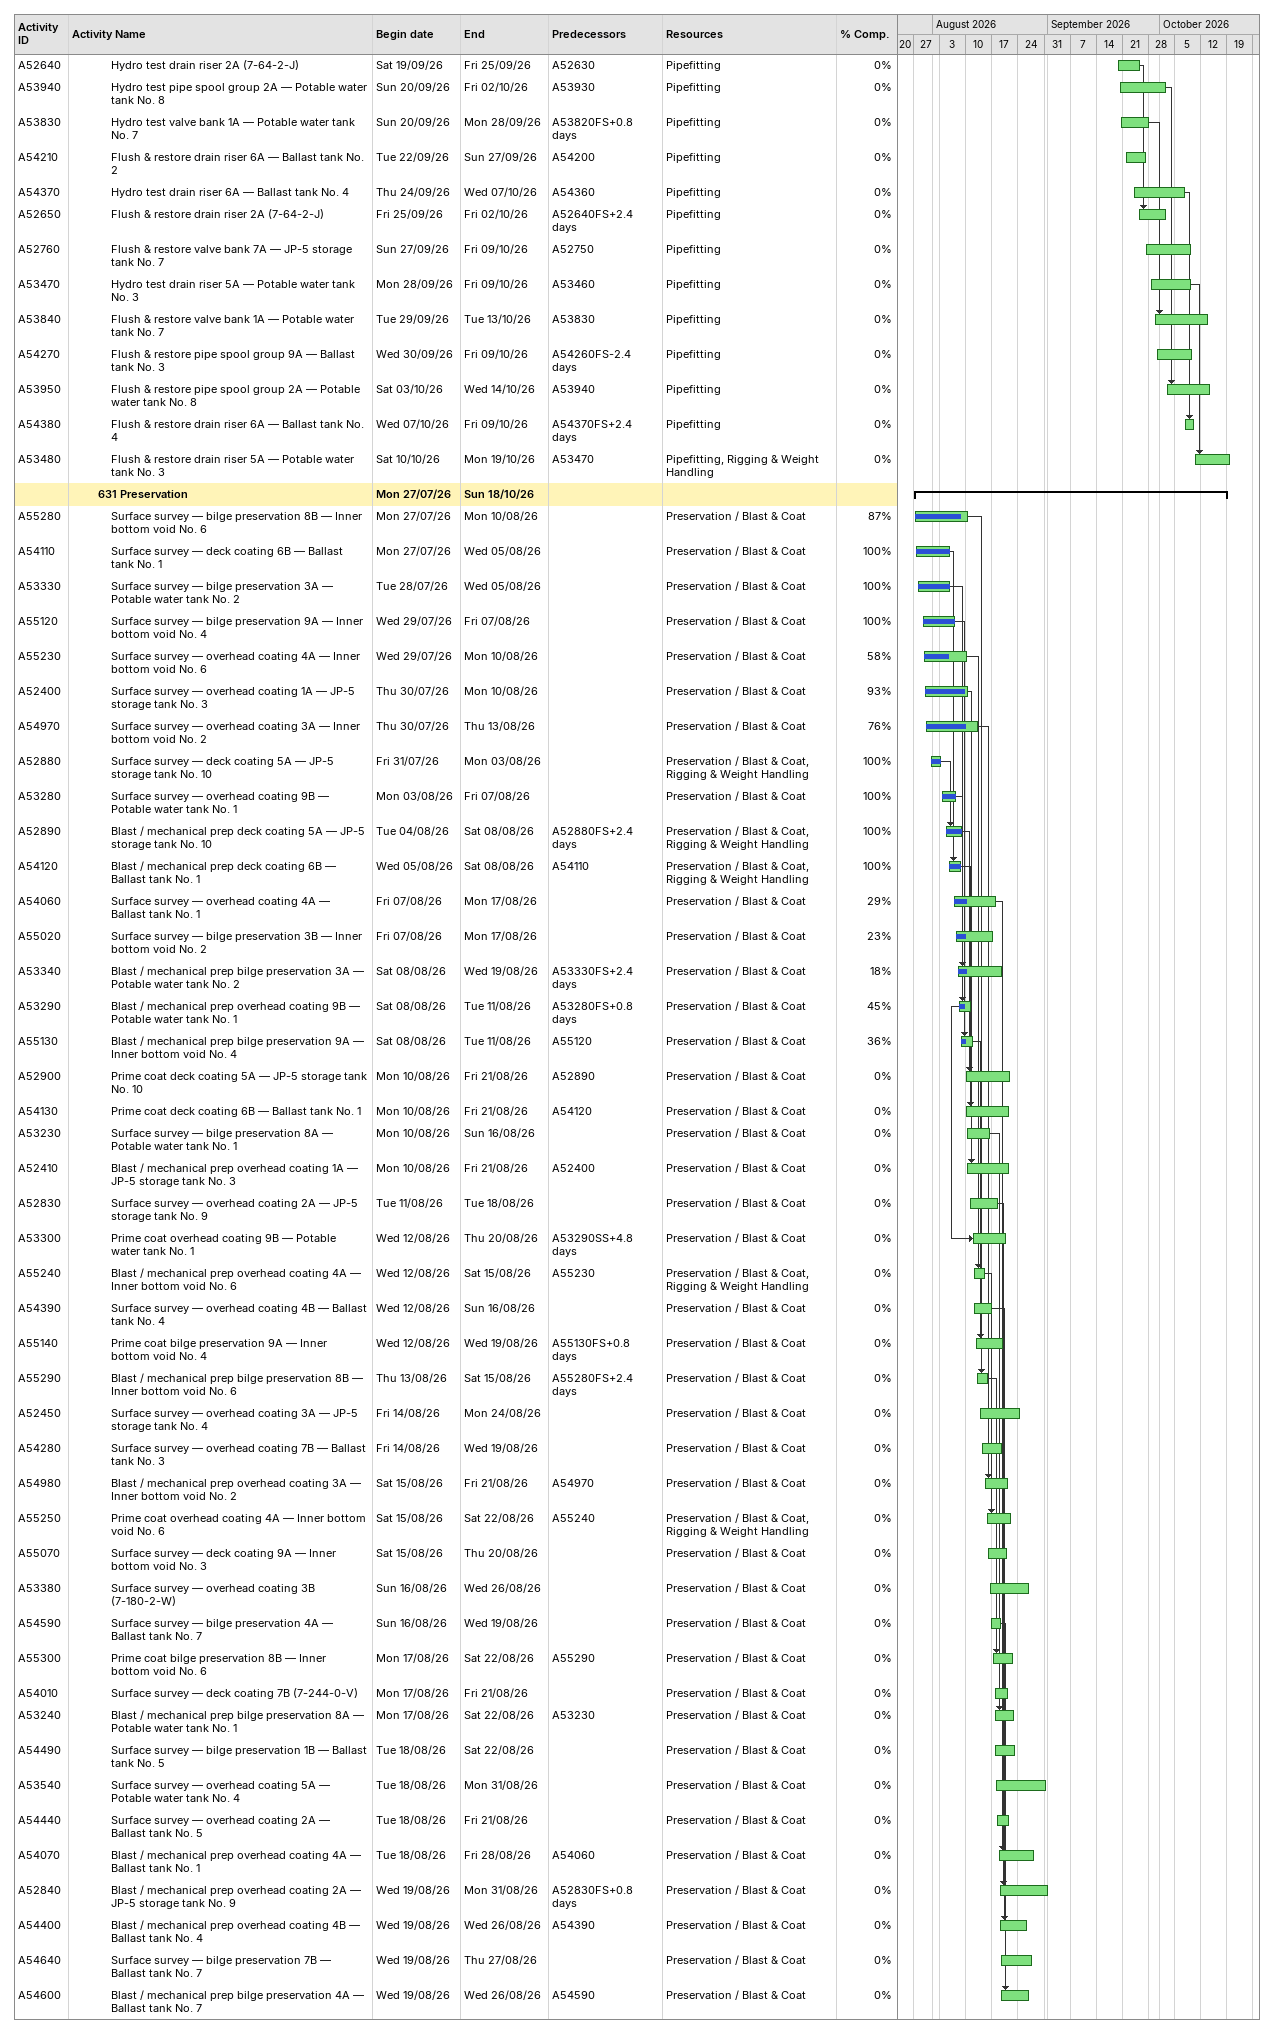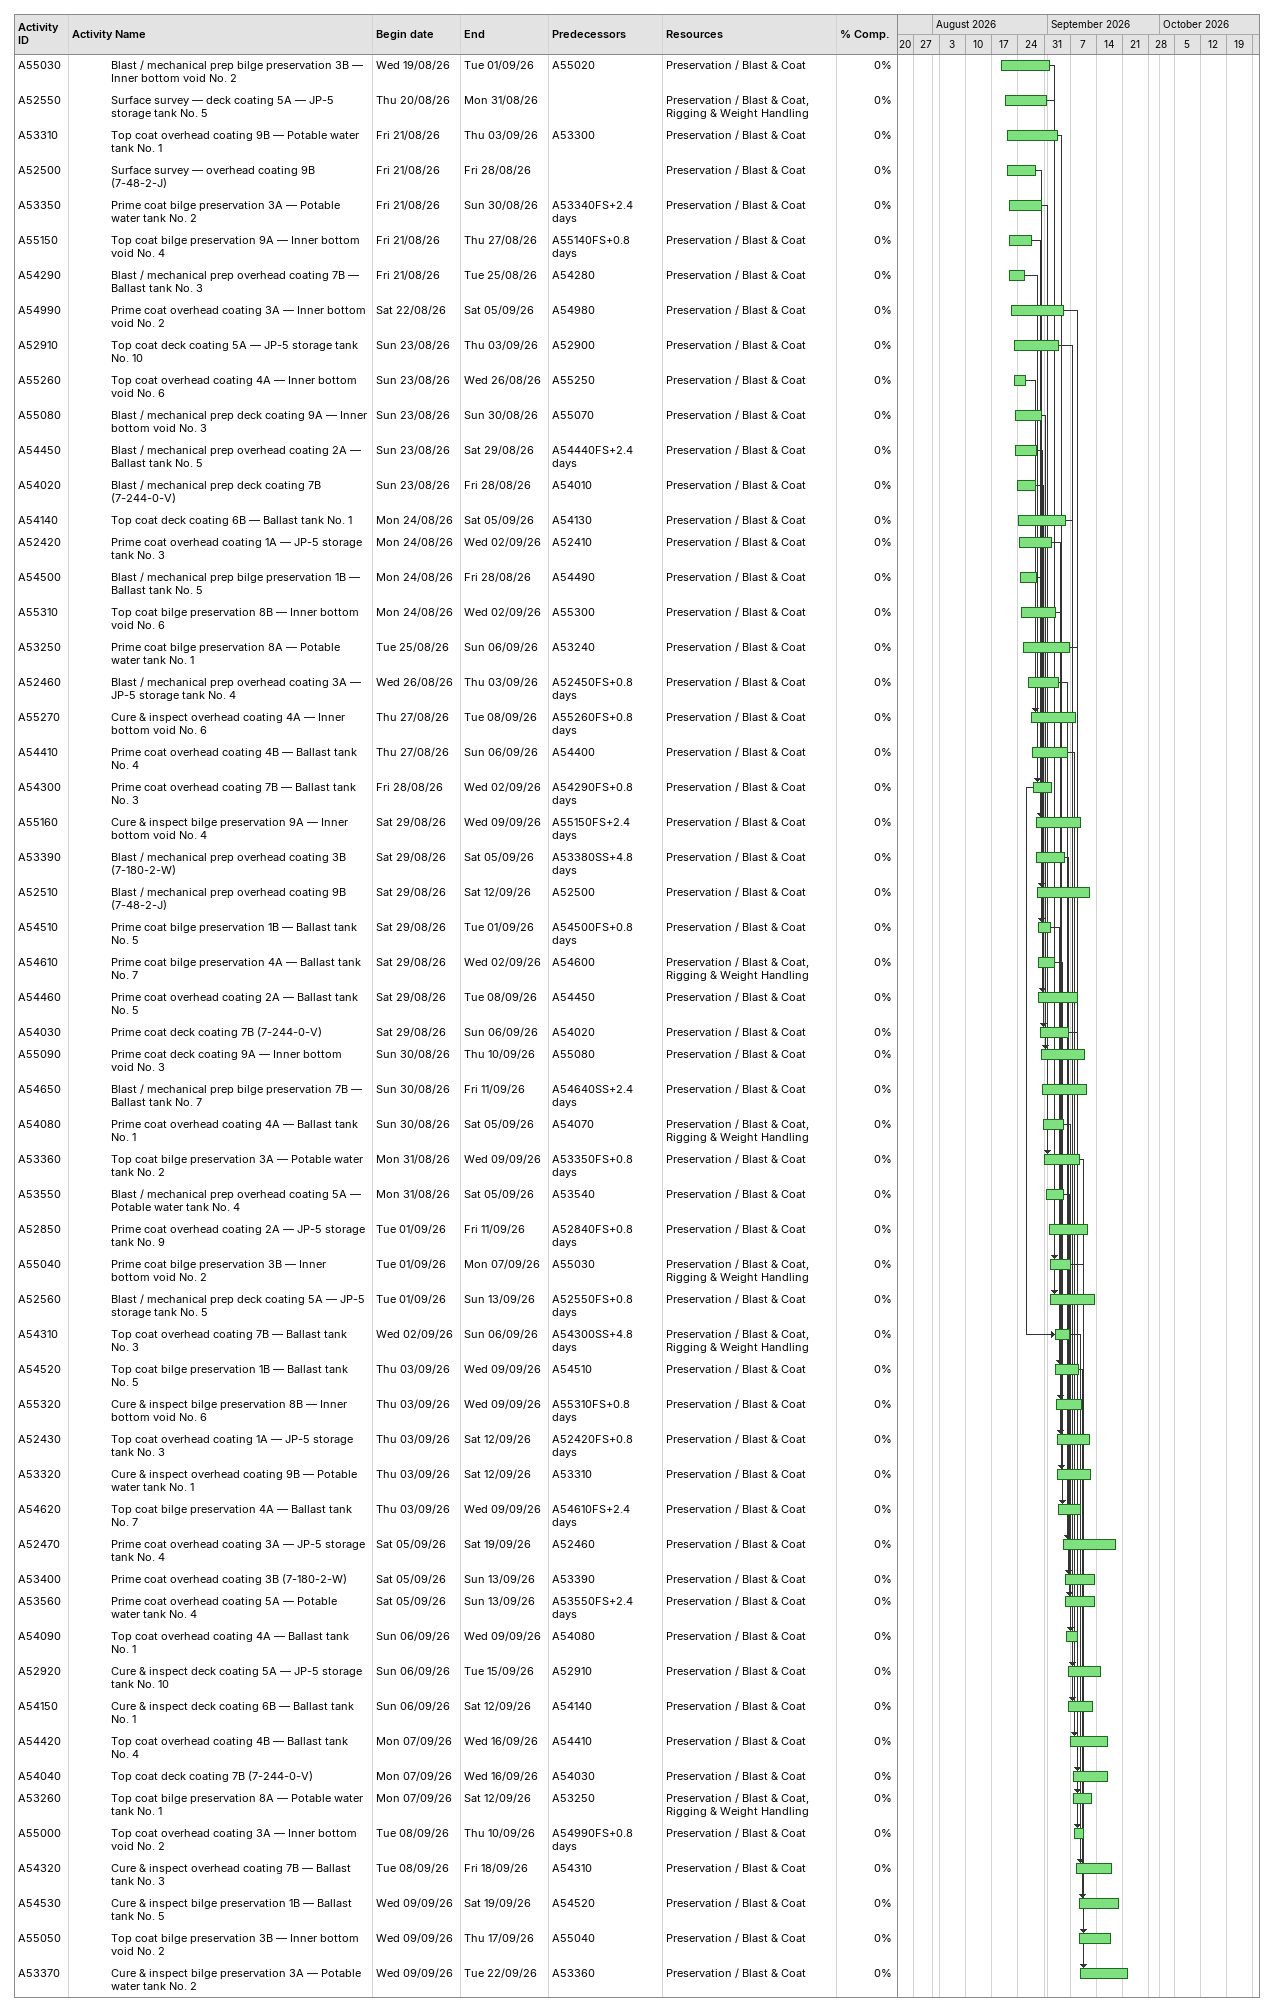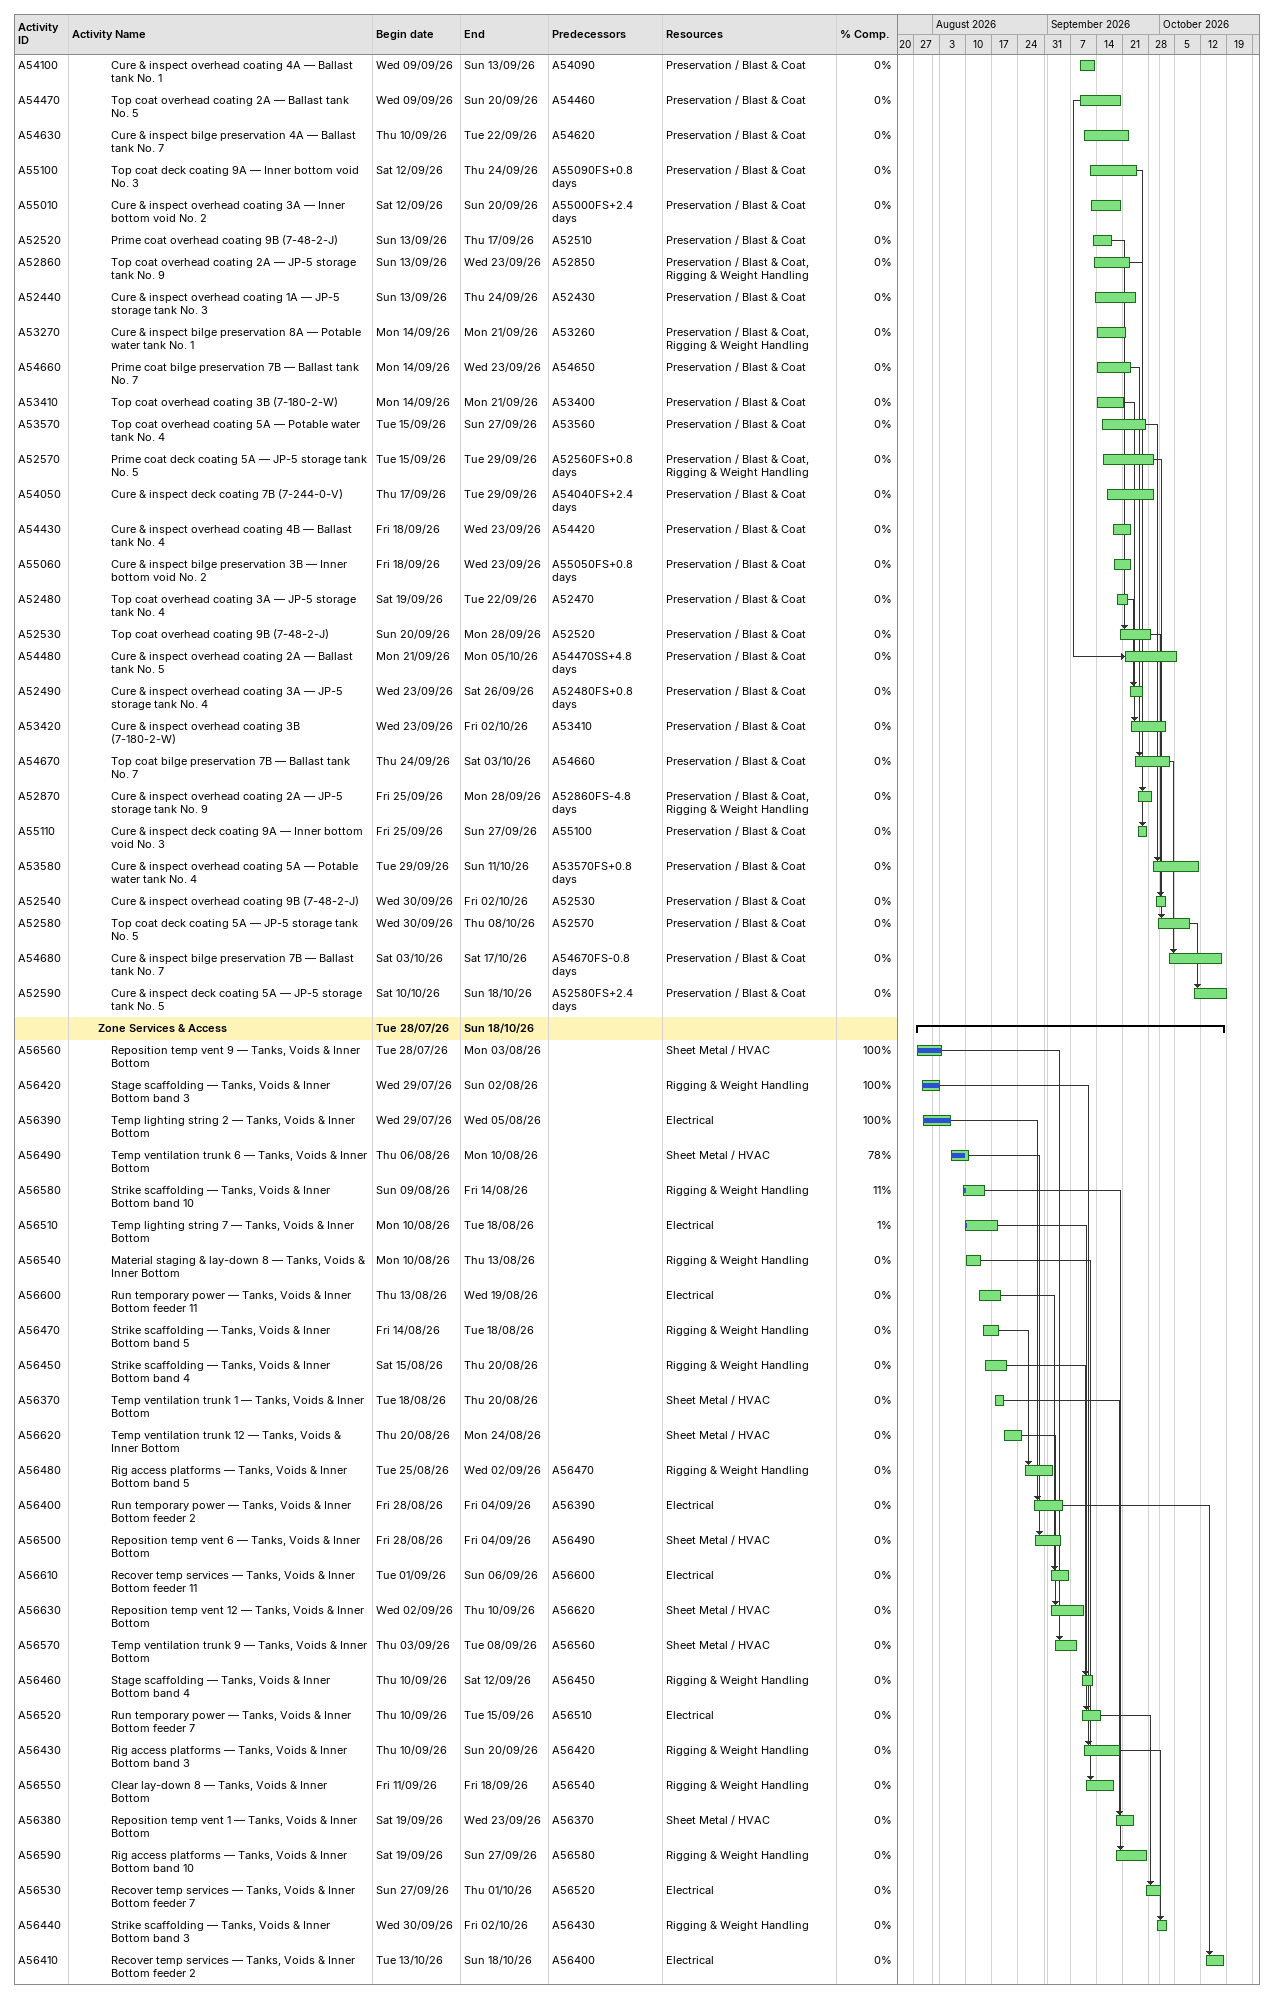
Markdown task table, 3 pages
| ID | Level | Task | Start | Finish | Predecessors | Resources | % complete |
|---|---|---|---|---|---|---|---|
| A52640 | 4 | Hydro test drain riser 2A (7-64-2-J) | 2026-09-19 | 2026-09-25 | A52630 | Pipefitting | 0 |
| A53940 | 4 | Hydro test pipe spool group 2A — Potable water tank No. 8 | 2026-09-20 | 2026-10-02 | A53930 | Pipefitting | 0 |
| A53830 | 4 | Hydro test valve bank 1A — Potable water tank No. 7 | 2026-09-20 | 2026-09-28 | A53820FS+0.8d | Pipefitting | 0 |
| A54210 | 4 | Flush & restore drain riser 6A — Ballast tank No. 2 | 2026-09-22 | 2026-09-27 | A54200 | Pipefitting | 0 |
| A54370 | 4 | Hydro test drain riser 6A — Ballast tank No. 4 | 2026-09-24 | 2026-10-07 | A54360 | Pipefitting | 0 |
| A52650 | 4 | Flush & restore drain riser 2A (7-64-2-J) | 2026-09-25 | 2026-10-02 | A52640FS+2.4d | Pipefitting | 0 |
| A52760 | 4 | Flush & restore valve bank 7A — JP-5 storage tank No. 7 | 2026-09-27 | 2026-10-09 | A52750 | Pipefitting | 0 |
| A53470 | 4 | Hydro test drain riser 5A — Potable water tank No. 3 | 2026-09-28 | 2026-10-09 | A53460 | Pipefitting | 0 |
| A53840 | 4 | Flush & restore valve bank 1A — Potable water tank No. 7 | 2026-09-29 | 2026-10-13 | A53830 | Pipefitting | 0 |
| A54270 | 4 | Flush & restore pipe spool group 9A — Ballast tank No. 3 | 2026-09-30 | 2026-10-09 | A54260FS-2.4d | Pipefitting | 0 |
| A53950 | 4 | Flush & restore pipe spool group 2A — Potable water tank No. 8 | 2026-10-03 | 2026-10-14 | A53940 | Pipefitting | 0 |
| A54380 | 4 | Flush & restore drain riser 6A — Ballast tank No. 4 | 2026-10-07 | 2026-10-09 | A54370FS+2.4d | Pipefitting | 0 |
| A53480 | 4 | Flush & restore drain riser 5A — Potable water tank No. 3 | 2026-10-10 | 2026-10-19 | A53470 | Pipefitting, Rigging & Weight Handling | 0 |
|  | 3 | **631 Preservation** | 2026-07-27 | 2026-10-18 |  |  |  |
| A55280 | 4 | Surface survey — bilge preservation 8B — Inner bottom void No. 6 | 2026-07-27 | 2026-08-10 |  | Preservation / Blast & Coat | 87 |
| A54110 | 4 | Surface survey — deck coating 6B — Ballast tank No. 1 | 2026-07-27 | 2026-08-05 |  | Preservation / Blast & Coat | 100 |
| A53330 | 4 | Surface survey — bilge preservation 3A — Potable water tank No. 2 | 2026-07-28 | 2026-08-05 |  | Preservation / Blast & Coat | 100 |
| A55120 | 4 | Surface survey — bilge preservation 9A — Inner bottom void No. 4 | 2026-07-29 | 2026-08-07 |  | Preservation / Blast & Coat | 100 |
| A55230 | 4 | Surface survey — overhead coating 4A — Inner bottom void No. 6 | 2026-07-29 | 2026-08-10 |  | Preservation / Blast & Coat | 58 |
| A52400 | 4 | Surface survey — overhead coating 1A — JP-5 storage tank No. 3 | 2026-07-30 | 2026-08-10 |  | Preservation / Blast & Coat | 93 |
| A54970 | 4 | Surface survey — overhead coating 3A — Inner bottom void No. 2 | 2026-07-30 | 2026-08-13 |  | Preservation / Blast & Coat | 76 |
| A52880 | 4 | Surface survey — deck coating 5A — JP-5 storage tank No. 10 | 2026-07-31 | 2026-08-03 |  | Preservation / Blast & Coat, Rigging & Weight Handling | 100 |
| A53280 | 4 | Surface survey — overhead coating 9B — Potable water tank No. 1 | 2026-08-03 | 2026-08-07 |  | Preservation / Blast & Coat | 100 |
| A52890 | 4 | Blast / mechanical prep deck coating 5A — JP-5 storage tank No. 10 | 2026-08-04 | 2026-08-08 | A52880FS+2.4d | Preservation / Blast & Coat, Rigging & Weight Handling | 100 |
| A54120 | 4 | Blast / mechanical prep deck coating 6B — Ballast tank No. 1 | 2026-08-05 | 2026-08-08 | A54110 | Preservation / Blast & Coat, Rigging & Weight Handling | 100 |
| A54060 | 4 | Surface survey — overhead coating 4A — Ballast tank No. 1 | 2026-08-07 | 2026-08-17 |  | Preservation / Blast & Coat | 29 |
| A55020 | 4 | Surface survey — bilge preservation 3B — Inner bottom void No. 2 | 2026-08-07 | 2026-08-17 |  | Preservation / Blast & Coat | 23 |
| A53340 | 4 | Blast / mechanical prep bilge preservation 3A — Potable water tank No. 2 | 2026-08-08 | 2026-08-19 | A53330FS+2.4d | Preservation / Blast & Coat | 18 |
| A53290 | 4 | Blast / mechanical prep overhead coating 9B — Potable water tank No. 1 | 2026-08-08 | 2026-08-11 | A53280FS+0.8d | Preservation / Blast & Coat | 45 |
| A55130 | 4 | Blast / mechanical prep bilge preservation 9A — Inner bottom void No. 4 | 2026-08-08 | 2026-08-11 | A55120 | Preservation / Blast & Coat | 36 |
| A52900 | 4 | Prime coat deck coating 5A — JP-5 storage tank No. 10 | 2026-08-10 | 2026-08-21 | A52890 | Preservation / Blast & Coat | 0 |
| A54130 | 4 | Prime coat deck coating 6B — Ballast tank No. 1 | 2026-08-10 | 2026-08-21 | A54120 | Preservation / Blast & Coat | 0 |
| A53230 | 4 | Surface survey — bilge preservation 8A — Potable water tank No. 1 | 2026-08-10 | 2026-08-16 |  | Preservation / Blast & Coat | 0 |
| A52410 | 4 | Blast / mechanical prep overhead coating 1A — JP-5 storage tank No. 3 | 2026-08-10 | 2026-08-21 | A52400 | Preservation / Blast & Coat | 0 |
| A52830 | 4 | Surface survey — overhead coating 2A — JP-5 storage tank No. 9 | 2026-08-11 | 2026-08-18 |  | Preservation / Blast & Coat | 0 |
| A53300 | 4 | Prime coat overhead coating 9B — Potable water tank No. 1 | 2026-08-12 | 2026-08-20 | A53290SS+4.8d | Preservation / Blast & Coat | 0 |
| A55240 | 4 | Blast / mechanical prep overhead coating 4A — Inner bottom void No. 6 | 2026-08-12 | 2026-08-15 | A55230 | Preservation / Blast & Coat, Rigging & Weight Handling | 0 |
| A54390 | 4 | Surface survey — overhead coating 4B — Ballast tank No. 4 | 2026-08-12 | 2026-08-16 |  | Preservation / Blast & Coat | 0 |
| A55140 | 4 | Prime coat bilge preservation 9A — Inner bottom void No. 4 | 2026-08-12 | 2026-08-19 | A55130FS+0.8d | Preservation / Blast & Coat | 0 |
| A55290 | 4 | Blast / mechanical prep bilge preservation 8B — Inner bottom void No. 6 | 2026-08-13 | 2026-08-15 | A55280FS+2.4d | Preservation / Blast & Coat | 0 |
| A52450 | 4 | Surface survey — overhead coating 3A — JP-5 storage tank No. 4 | 2026-08-14 | 2026-08-24 |  | Preservation / Blast & Coat | 0 |
| A54280 | 4 | Surface survey — overhead coating 7B — Ballast tank No. 3 | 2026-08-14 | 2026-08-19 |  | Preservation / Blast & Coat | 0 |
| A54980 | 4 | Blast / mechanical prep overhead coating 3A — Inner bottom void No. 2 | 2026-08-15 | 2026-08-21 | A54970 | Preservation / Blast & Coat | 0 |
| A55250 | 4 | Prime coat overhead coating 4A — Inner bottom void No. 6 | 2026-08-15 | 2026-08-22 | A55240 | Preservation / Blast & Coat, Rigging & Weight Handling | 0 |
| A55070 | 4 | Surface survey — deck coating 9A — Inner bottom void No. 3 | 2026-08-15 | 2026-08-20 |  | Preservation / Blast & Coat | 0 |
| A53380 | 4 | Surface survey — overhead coating 3B (7-180-2-W) | 2026-08-16 | 2026-08-26 |  | Preservation / Blast & Coat | 0 |
| A54590 | 4 | Surface survey — bilge preservation 4A — Ballast tank No. 7 | 2026-08-16 | 2026-08-19 |  | Preservation / Blast & Coat | 0 |
| A55300 | 4 | Prime coat bilge preservation 8B — Inner bottom void No. 6 | 2026-08-17 | 2026-08-22 | A55290 | Preservation / Blast & Coat | 0 |
| A54010 | 4 | Surface survey — deck coating 7B (7-244-0-V) | 2026-08-17 | 2026-08-21 |  | Preservation / Blast & Coat | 0 |
| A53240 | 4 | Blast / mechanical prep bilge preservation 8A — Potable water tank No. 1 | 2026-08-17 | 2026-08-22 | A53230 | Preservation / Blast & Coat | 0 |
| A54490 | 4 | Surface survey — bilge preservation 1B — Ballast tank No. 5 | 2026-08-18 | 2026-08-22 |  | Preservation / Blast & Coat | 0 |
| A53540 | 4 | Surface survey — overhead coating 5A — Potable water tank No. 4 | 2026-08-18 | 2026-08-31 |  | Preservation / Blast & Coat | 0 |
| A54440 | 4 | Surface survey — overhead coating 2A — Ballast tank No. 5 | 2026-08-18 | 2026-08-21 |  | Preservation / Blast & Coat | 0 |
| A54070 | 4 | Blast / mechanical prep overhead coating 4A — Ballast tank No. 1 | 2026-08-18 | 2026-08-28 | A54060 | Preservation / Blast & Coat | 0 |
| A52840 | 4 | Blast / mechanical prep overhead coating 2A — JP-5 storage tank No. 9 | 2026-08-19 | 2026-08-31 | A52830FS+0.8d | Preservation / Blast & Coat | 0 |
| A54400 | 4 | Blast / mechanical prep overhead coating 4B — Ballast tank No. 4 | 2026-08-19 | 2026-08-26 | A54390 | Preservation / Blast & Coat | 0 |
| A54640 | 4 | Surface survey — bilge preservation 7B — Ballast tank No. 7 | 2026-08-19 | 2026-08-27 |  | Preservation / Blast & Coat | 0 |
| A54600 | 4 | Blast / mechanical prep bilge preservation 4A — Ballast tank No. 7 | 2026-08-19 | 2026-08-26 | A54590 | Preservation / Blast & Coat | 0 |
| A55030 | 4 | Blast / mechanical prep bilge preservation 3B — Inner bottom void No. 2 | 2026-08-19 | 2026-09-01 | A55020 | Preservation / Blast & Coat | 0 |
| A52550 | 4 | Surface survey — deck coating 5A — JP-5 storage tank No. 5 | 2026-08-20 | 2026-08-31 |  | Preservation / Blast & Coat, Rigging & Weight Handling | 0 |
| A53310 | 4 | Top coat overhead coating 9B — Potable water tank No. 1 | 2026-08-21 | 2026-09-03 | A53300 | Preservation / Blast & Coat | 0 |
| A52500 | 4 | Surface survey — overhead coating 9B (7-48-2-J) | 2026-08-21 | 2026-08-28 |  | Preservation / Blast & Coat | 0 |
| A53350 | 4 | Prime coat bilge preservation 3A — Potable water tank No. 2 | 2026-08-21 | 2026-08-30 | A53340FS+2.4d | Preservation / Blast & Coat | 0 |
| A55150 | 4 | Top coat bilge preservation 9A — Inner bottom void No. 4 | 2026-08-21 | 2026-08-27 | A55140FS+0.8d | Preservation / Blast & Coat | 0 |
| A54290 | 4 | Blast / mechanical prep overhead coating 7B — Ballast tank No. 3 | 2026-08-21 | 2026-08-25 | A54280 | Preservation / Blast & Coat | 0 |
| A54990 | 4 | Prime coat overhead coating 3A — Inner bottom void No. 2 | 2026-08-22 | 2026-09-05 | A54980 | Preservation / Blast & Coat | 0 |
| A52910 | 4 | Top coat deck coating 5A — JP-5 storage tank No. 10 | 2026-08-23 | 2026-09-03 | A52900 | Preservation / Blast & Coat | 0 |
| A55260 | 4 | Top coat overhead coating 4A — Inner bottom void No. 6 | 2026-08-23 | 2026-08-26 | A55250 | Preservation / Blast & Coat | 0 |
| A55080 | 4 | Blast / mechanical prep deck coating 9A — Inner bottom void No. 3 | 2026-08-23 | 2026-08-30 | A55070 | Preservation / Blast & Coat | 0 |
| A54450 | 4 | Blast / mechanical prep overhead coating 2A — Ballast tank No. 5 | 2026-08-23 | 2026-08-29 | A54440FS+2.4d | Preservation / Blast & Coat | 0 |
| A54020 | 4 | Blast / mechanical prep deck coating 7B (7-244-0-V) | 2026-08-23 | 2026-08-28 | A54010 | Preservation / Blast & Coat | 0 |
| A54140 | 4 | Top coat deck coating 6B — Ballast tank No. 1 | 2026-08-24 | 2026-09-05 | A54130 | Preservation / Blast & Coat | 0 |
| A52420 | 4 | Prime coat overhead coating 1A — JP-5 storage tank No. 3 | 2026-08-24 | 2026-09-02 | A52410 | Preservation / Blast & Coat | 0 |
| A54500 | 4 | Blast / mechanical prep bilge preservation 1B — Ballast tank No. 5 | 2026-08-24 | 2026-08-28 | A54490 | Preservation / Blast & Coat | 0 |
| A55310 | 4 | Top coat bilge preservation 8B — Inner bottom void No. 6 | 2026-08-24 | 2026-09-02 | A55300 | Preservation / Blast & Coat | 0 |
| A53250 | 4 | Prime coat bilge preservation 8A — Potable water tank No. 1 | 2026-08-25 | 2026-09-06 | A53240 | Preservation / Blast & Coat | 0 |
| A52460 | 4 | Blast / mechanical prep overhead coating 3A — JP-5 storage tank No. 4 | 2026-08-26 | 2026-09-03 | A52450FS+0.8d | Preservation / Blast & Coat | 0 |
| A55270 | 4 | Cure & inspect overhead coating 4A — Inner bottom void No. 6 | 2026-08-27 | 2026-09-08 | A55260FS+0.8d | Preservation / Blast & Coat | 0 |
| A54410 | 4 | Prime coat overhead coating 4B — Ballast tank No. 4 | 2026-08-27 | 2026-09-06 | A54400 | Preservation / Blast & Coat | 0 |
| A54300 | 4 | Prime coat overhead coating 7B — Ballast tank No. 3 | 2026-08-28 | 2026-09-02 | A54290FS+0.8d | Preservation / Blast & Coat | 0 |
| A55160 | 4 | Cure & inspect bilge preservation 9A — Inner bottom void No. 4 | 2026-08-29 | 2026-09-09 | A55150FS+2.4d | Preservation / Blast & Coat | 0 |
| A53390 | 4 | Blast / mechanical prep overhead coating 3B (7-180-2-W) | 2026-08-29 | 2026-09-05 | A53380SS+4.8d | Preservation / Blast & Coat | 0 |
| A52510 | 4 | Blast / mechanical prep overhead coating 9B (7-48-2-J) | 2026-08-29 | 2026-09-12 | A52500 | Preservation / Blast & Coat | 0 |
| A54510 | 4 | Prime coat bilge preservation 1B — Ballast tank No. 5 | 2026-08-29 | 2026-09-01 | A54500FS+0.8d | Preservation / Blast & Coat | 0 |
| A54610 | 4 | Prime coat bilge preservation 4A — Ballast tank No. 7 | 2026-08-29 | 2026-09-02 | A54600 | Preservation / Blast & Coat, Rigging & Weight Handling | 0 |
| A54460 | 4 | Prime coat overhead coating 2A — Ballast tank No. 5 | 2026-08-29 | 2026-09-08 | A54450 | Preservation / Blast & Coat | 0 |
| A54030 | 4 | Prime coat deck coating 7B (7-244-0-V) | 2026-08-29 | 2026-09-06 | A54020 | Preservation / Blast & Coat | 0 |
| A55090 | 4 | Prime coat deck coating 9A — Inner bottom void No. 3 | 2026-08-30 | 2026-09-10 | A55080 | Preservation / Blast & Coat | 0 |
| A54650 | 4 | Blast / mechanical prep bilge preservation 7B — Ballast tank No. 7 | 2026-08-30 | 2026-09-11 | A54640SS+2.4d | Preservation / Blast & Coat | 0 |
| A54080 | 4 | Prime coat overhead coating 4A — Ballast tank No. 1 | 2026-08-30 | 2026-09-05 | A54070 | Preservation / Blast & Coat, Rigging & Weight Handling | 0 |
| A53360 | 4 | Top coat bilge preservation 3A — Potable water tank No. 2 | 2026-08-31 | 2026-09-09 | A53350FS+0.8d | Preservation / Blast & Coat | 0 |
| A53550 | 4 | Blast / mechanical prep overhead coating 5A — Potable water tank No. 4 | 2026-08-31 | 2026-09-05 | A53540 | Preservation / Blast & Coat | 0 |
| A52850 | 4 | Prime coat overhead coating 2A — JP-5 storage tank No. 9 | 2026-09-01 | 2026-09-11 | A52840FS+0.8d | Preservation / Blast & Coat | 0 |
| A55040 | 4 | Prime coat bilge preservation 3B — Inner bottom void No. 2 | 2026-09-01 | 2026-09-07 | A55030 | Preservation / Blast & Coat, Rigging & Weight Handling | 0 |
| A52560 | 4 | Blast / mechanical prep deck coating 5A — JP-5 storage tank No. 5 | 2026-09-01 | 2026-09-13 | A52550FS+0.8d | Preservation / Blast & Coat | 0 |
| A54310 | 4 | Top coat overhead coating 7B — Ballast tank No. 3 | 2026-09-02 | 2026-09-06 | A54300SS+4.8d | Preservation / Blast & Coat, Rigging & Weight Handling | 0 |
| A54520 | 4 | Top coat bilge preservation 1B — Ballast tank No. 5 | 2026-09-03 | 2026-09-09 | A54510 | Preservation / Blast & Coat | 0 |
| A55320 | 4 | Cure & inspect bilge preservation 8B — Inner bottom void No. 6 | 2026-09-03 | 2026-09-09 | A55310FS+0.8d | Preservation / Blast & Coat | 0 |
| A52430 | 4 | Top coat overhead coating 1A — JP-5 storage tank No. 3 | 2026-09-03 | 2026-09-12 | A52420FS+0.8d | Preservation / Blast & Coat | 0 |
| A53320 | 4 | Cure & inspect overhead coating 9B — Potable water tank No. 1 | 2026-09-03 | 2026-09-12 | A53310 | Preservation / Blast & Coat | 0 |
| A54620 | 4 | Top coat bilge preservation 4A — Ballast tank No. 7 | 2026-09-03 | 2026-09-09 | A54610FS+2.4d | Preservation / Blast & Coat | 0 |
| A52470 | 4 | Prime coat overhead coating 3A — JP-5 storage tank No. 4 | 2026-09-05 | 2026-09-19 | A52460 | Preservation / Blast & Coat | 0 |
| A53400 | 4 | Prime coat overhead coating 3B (7-180-2-W) | 2026-09-05 | 2026-09-13 | A53390 | Preservation / Blast & Coat | 0 |
| A53560 | 4 | Prime coat overhead coating 5A — Potable water tank No. 4 | 2026-09-05 | 2026-09-13 | A53550FS+2.4d | Preservation / Blast & Coat | 0 |
| A54090 | 4 | Top coat overhead coating 4A — Ballast tank No. 1 | 2026-09-06 | 2026-09-09 | A54080 | Preservation / Blast & Coat | 0 |
| A52920 | 4 | Cure & inspect deck coating 5A — JP-5 storage tank No. 10 | 2026-09-06 | 2026-09-15 | A52910 | Preservation / Blast & Coat | 0 |
| A54150 | 4 | Cure & inspect deck coating 6B — Ballast tank No. 1 | 2026-09-06 | 2026-09-12 | A54140 | Preservation / Blast & Coat | 0 |
| A54420 | 4 | Top coat overhead coating 4B — Ballast tank No. 4 | 2026-09-07 | 2026-09-16 | A54410 | Preservation / Blast & Coat | 0 |
| A54040 | 4 | Top coat deck coating 7B (7-244-0-V) | 2026-09-07 | 2026-09-16 | A54030 | Preservation / Blast & Coat | 0 |
| A53260 | 4 | Top coat bilge preservation 8A — Potable water tank No. 1 | 2026-09-07 | 2026-09-12 | A53250 | Preservation / Blast & Coat, Rigging & Weight Handling | 0 |
| A55000 | 4 | Top coat overhead coating 3A — Inner bottom void No. 2 | 2026-09-08 | 2026-09-10 | A54990FS+0.8d | Preservation / Blast & Coat | 0 |
| A54320 | 4 | Cure & inspect overhead coating 7B — Ballast tank No. 3 | 2026-09-08 | 2026-09-18 | A54310 | Preservation / Blast & Coat | 0 |
| A54530 | 4 | Cure & inspect bilge preservation 1B — Ballast tank No. 5 | 2026-09-09 | 2026-09-19 | A54520 | Preservation / Blast & Coat | 0 |
| A55050 | 4 | Top coat bilge preservation 3B — Inner bottom void No. 2 | 2026-09-09 | 2026-09-17 | A55040 | Preservation / Blast & Coat | 0 |
| A53370 | 4 | Cure & inspect bilge preservation 3A — Potable water tank No. 2 | 2026-09-09 | 2026-09-22 | A53360 | Preservation / Blast & Coat | 0 |
| A54100 | 4 | Cure & inspect overhead coating 4A — Ballast tank No. 1 | 2026-09-09 | 2026-09-13 | A54090 | Preservation / Blast & Coat | 0 |
| A54470 | 4 | Top coat overhead coating 2A — Ballast tank No. 5 | 2026-09-09 | 2026-09-20 | A54460 | Preservation / Blast & Coat | 0 |
| A54630 | 4 | Cure & inspect bilge preservation 4A — Ballast tank No. 7 | 2026-09-10 | 2026-09-22 | A54620 | Preservation / Blast & Coat | 0 |
| A55100 | 4 | Top coat deck coating 9A — Inner bottom void No. 3 | 2026-09-12 | 2026-09-24 | A55090FS+0.8d | Preservation / Blast & Coat | 0 |
| A55010 | 4 | Cure & inspect overhead coating 3A — Inner bottom void No. 2 | 2026-09-12 | 2026-09-20 | A55000FS+2.4d | Preservation / Blast & Coat | 0 |
| A52520 | 4 | Prime coat overhead coating 9B (7-48-2-J) | 2026-09-13 | 2026-09-17 | A52510 | Preservation / Blast & Coat | 0 |
| A52860 | 4 | Top coat overhead coating 2A — JP-5 storage tank No. 9 | 2026-09-13 | 2026-09-23 | A52850 | Preservation / Blast & Coat, Rigging & Weight Handling | 0 |
| A52440 | 4 | Cure & inspect overhead coating 1A — JP-5 storage tank No. 3 | 2026-09-13 | 2026-09-24 | A52430 | Preservation / Blast & Coat | 0 |
| A53270 | 4 | Cure & inspect bilge preservation 8A — Potable water tank No. 1 | 2026-09-14 | 2026-09-21 | A53260 | Preservation / Blast & Coat, Rigging & Weight Handling | 0 |
| A54660 | 4 | Prime coat bilge preservation 7B — Ballast tank No. 7 | 2026-09-14 | 2026-09-23 | A54650 | Preservation / Blast & Coat | 0 |
| A53410 | 4 | Top coat overhead coating 3B (7-180-2-W) | 2026-09-14 | 2026-09-21 | A53400 | Preservation / Blast & Coat | 0 |
| A53570 | 4 | Top coat overhead coating 5A — Potable water tank No. 4 | 2026-09-15 | 2026-09-27 | A53560 | Preservation / Blast & Coat | 0 |
| A52570 | 4 | Prime coat deck coating 5A — JP-5 storage tank No. 5 | 2026-09-15 | 2026-09-29 | A52560FS+0.8d | Preservation / Blast & Coat, Rigging & Weight Handling | 0 |
| A54050 | 4 | Cure & inspect deck coating 7B (7-244-0-V) | 2026-09-17 | 2026-09-29 | A54040FS+2.4d | Preservation / Blast & Coat | 0 |
| A54430 | 4 | Cure & inspect overhead coating 4B — Ballast tank No. 4 | 2026-09-18 | 2026-09-23 | A54420 | Preservation / Blast & Coat | 0 |
| A55060 | 4 | Cure & inspect bilge preservation 3B — Inner bottom void No. 2 | 2026-09-18 | 2026-09-23 | A55050FS+0.8d | Preservation / Blast & Coat | 0 |
| A52480 | 4 | Top coat overhead coating 3A — JP-5 storage tank No. 4 | 2026-09-19 | 2026-09-22 | A52470 | Preservation / Blast & Coat | 0 |
| A52530 | 4 | Top coat overhead coating 9B (7-48-2-J) | 2026-09-20 | 2026-09-28 | A52520 | Preservation / Blast & Coat | 0 |
| A54480 | 4 | Cure & inspect overhead coating 2A — Ballast tank No. 5 | 2026-09-21 | 2026-10-05 | A54470SS+4.8d | Preservation / Blast & Coat | 0 |
| A52490 | 4 | Cure & inspect overhead coating 3A — JP-5 storage tank No. 4 | 2026-09-23 | 2026-09-26 | A52480FS+0.8d | Preservation / Blast & Coat | 0 |
| A53420 | 4 | Cure & inspect overhead coating 3B (7-180-2-W) | 2026-09-23 | 2026-10-02 | A53410 | Preservation / Blast & Coat | 0 |
| A54670 | 4 | Top coat bilge preservation 7B — Ballast tank No. 7 | 2026-09-24 | 2026-10-03 | A54660 | Preservation / Blast & Coat | 0 |
| A52870 | 4 | Cure & inspect overhead coating 2A — JP-5 storage tank No. 9 | 2026-09-25 | 2026-09-28 | A52860FS-4.8d | Preservation / Blast & Coat, Rigging & Weight Handling | 0 |
| A55110 | 4 | Cure & inspect deck coating 9A — Inner bottom void No. 3 | 2026-09-25 | 2026-09-27 | A55100 | Preservation / Blast & Coat | 0 |
| A53580 | 4 | Cure & inspect overhead coating 5A — Potable water tank No. 4 | 2026-09-29 | 2026-10-11 | A53570FS+0.8d | Preservation / Blast & Coat | 0 |
| A52540 | 4 | Cure & inspect overhead coating 9B (7-48-2-J) | 2026-09-30 | 2026-10-02 | A52530 | Preservation / Blast & Coat | 0 |
| A52580 | 4 | Top coat deck coating 5A — JP-5 storage tank No. 5 | 2026-09-30 | 2026-10-08 | A52570 | Preservation / Blast & Coat | 0 |
| A54680 | 4 | Cure & inspect bilge preservation 7B — Ballast tank No. 7 | 2026-10-03 | 2026-10-17 | A54670FS-0.8d | Preservation / Blast & Coat | 0 |
| A52590 | 4 | Cure & inspect deck coating 5A — JP-5 storage tank No. 5 | 2026-10-10 | 2026-10-18 | A52580FS+2.4d | Preservation / Blast & Coat | 0 |
|  | 3 | **Zone Services & Access** | 2026-07-28 | 2026-10-18 |  |  |  |
| A56560 | 4 | Reposition temp vent 9 — Tanks, Voids & Inner Bottom | 2026-07-28 | 2026-08-03 |  | Sheet Metal / HVAC | 100 |
| A56420 | 4 | Stage scaffolding — Tanks, Voids & Inner Bottom band 3 | 2026-07-29 | 2026-08-02 |  | Rigging & Weight Handling | 100 |
| A56390 | 4 | Temp lighting string 2 — Tanks, Voids & Inner Bottom | 2026-07-29 | 2026-08-05 |  | Electrical | 100 |
| A56490 | 4 | Temp ventilation trunk 6 — Tanks, Voids & Inner Bottom | 2026-08-06 | 2026-08-10 |  | Sheet Metal / HVAC | 78 |
| A56580 | 4 | Strike scaffolding — Tanks, Voids & Inner Bottom band 10 | 2026-08-09 | 2026-08-14 |  | Rigging & Weight Handling | 11 |
| A56510 | 4 | Temp lighting string 7 — Tanks, Voids & Inner Bottom | 2026-08-10 | 2026-08-18 |  | Electrical | 1 |
| A56540 | 4 | Material staging & lay-down 8 — Tanks, Voids & Inner Bottom | 2026-08-10 | 2026-08-13 |  | Rigging & Weight Handling | 0 |
| A56600 | 4 | Run temporary power — Tanks, Voids & Inner Bottom feeder 11 | 2026-08-13 | 2026-08-19 |  | Electrical | 0 |
| A56470 | 4 | Strike scaffolding — Tanks, Voids & Inner Bottom band 5 | 2026-08-14 | 2026-08-18 |  | Rigging & Weight Handling | 0 |
| A56450 | 4 | Strike scaffolding — Tanks, Voids & Inner Bottom band 4 | 2026-08-15 | 2026-08-20 |  | Rigging & Weight Handling | 0 |
| A56370 | 4 | Temp ventilation trunk 1 — Tanks, Voids & Inner Bottom | 2026-08-18 | 2026-08-20 |  | Sheet Metal / HVAC | 0 |
| A56620 | 4 | Temp ventilation trunk 12 — Tanks, Voids & Inner Bottom | 2026-08-20 | 2026-08-24 |  | Sheet Metal / HVAC | 0 |
| A56480 | 4 | Rig access platforms — Tanks, Voids & Inner Bottom band 5 | 2026-08-25 | 2026-09-02 | A56470 | Rigging & Weight Handling | 0 |
| A56400 | 4 | Run temporary power — Tanks, Voids & Inner Bottom feeder 2 | 2026-08-28 | 2026-09-04 | A56390 | Electrical | 0 |
| A56500 | 4 | Reposition temp vent 6 — Tanks, Voids & Inner Bottom | 2026-08-28 | 2026-09-04 | A56490 | Sheet Metal / HVAC | 0 |
| A56610 | 4 | Recover temp services — Tanks, Voids & Inner Bottom feeder 11 | 2026-09-01 | 2026-09-06 | A56600 | Electrical | 0 |
| A56630 | 4 | Reposition temp vent 12 — Tanks, Voids & Inner Bottom | 2026-09-02 | 2026-09-10 | A56620 | Sheet Metal / HVAC | 0 |
| A56570 | 4 | Temp ventilation trunk 9 — Tanks, Voids & Inner Bottom | 2026-09-03 | 2026-09-08 | A56560 | Sheet Metal / HVAC | 0 |
| A56460 | 4 | Stage scaffolding — Tanks, Voids & Inner Bottom band 4 | 2026-09-10 | 2026-09-12 | A56450 | Rigging & Weight Handling | 0 |
| A56520 | 4 | Run temporary power — Tanks, Voids & Inner Bottom feeder 7 | 2026-09-10 | 2026-09-15 | A56510 | Electrical | 0 |
| A56430 | 4 | Rig access platforms — Tanks, Voids & Inner Bottom band 3 | 2026-09-10 | 2026-09-20 | A56420 | Rigging & Weight Handling | 0 |
| A56550 | 4 | Clear lay-down 8 — Tanks, Voids & Inner Bottom | 2026-09-11 | 2026-09-18 | A56540 | Rigging & Weight Handling | 0 |
| A56380 | 4 | Reposition temp vent 1 — Tanks, Voids & Inner Bottom | 2026-09-19 | 2026-09-23 | A56370 | Sheet Metal / HVAC | 0 |
| A56590 | 4 | Rig access platforms — Tanks, Voids & Inner Bottom band 10 | 2026-09-19 | 2026-09-27 | A56580 | Rigging & Weight Handling | 0 |
| A56530 | 4 | Recover temp services — Tanks, Voids & Inner Bottom feeder 7 | 2026-09-27 | 2026-10-01 | A56520 | Electrical | 0 |
| A56440 | 4 | Strike scaffolding — Tanks, Voids & Inner Bottom band 3 | 2026-09-30 | 2026-10-02 | A56430 | Rigging & Weight Handling | 0 |
| A56410 | 4 | Recover temp services — Tanks, Voids & Inner Bottom feeder 2 | 2026-10-13 | 2026-10-18 | A56400 | Electrical | 0 |
